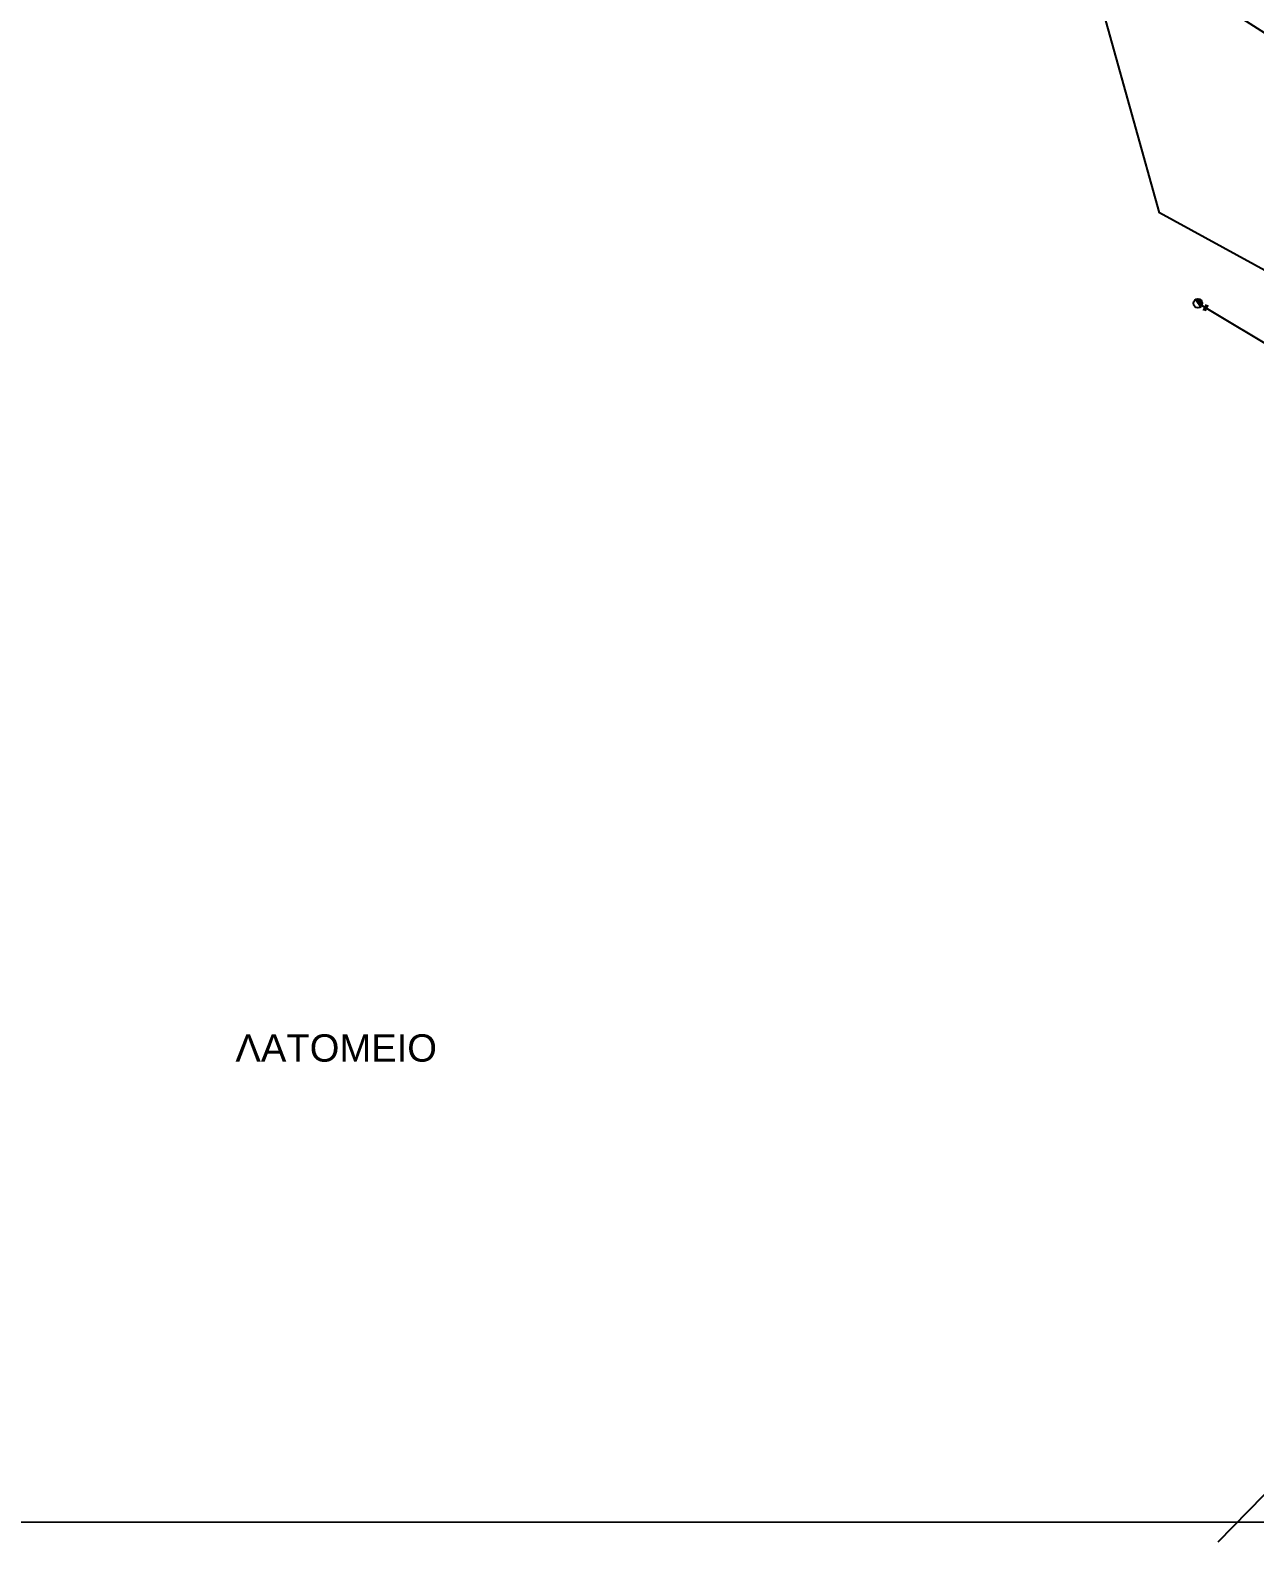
# Model space of a CAD drawing. Header units: millimetres. Extents: x 2087 to 5289, y 222 to 1137.
# Drawn here: x 2333.1 to 2512.4, y 235.4 to 456.7 of the extents above; entities that cross this region are included whole.
import ezdxf

# ---------------------------------------------------------------- set-up
doc = ezdxf.new("R2010")
doc.units = ezdxf.units.MM
for name, color, linetype in [('Επιγραφές - Σχήματα', 7, 'Continuous'), ('Μηχανική τομή', 7, 'Continuous'), ('Στύλος ΦΜ', 7, 'Continuous'), ('Στύλος ΦΜ @ 1', 7, 'Continuous'), ('Συνεστραμμένα ΧΤ   3x70+54.6+25 AL', 7, 'SYN_LINE'), ('Υπόβαθρο ΔΕΗ', 7, 'Continuous')]:
    doc.layers.add(name, color=color, linetype=linetype)
doc.styles.add('arial', font='arial.ttf')
doc.styles.get("Standard").update_dxf_attribs({"font": 'arial.ttf'})
doc.linetypes.add('SYN_LINE', pattern='A,0.5,-0.0001,["/\\/\\/\\/",Standard,S=0.1,R=0,X=0,Y=-0.05],-0.25', length=0.7501)

# ---------------------------------------------------------------- blocks, each defined once
blk = doc.blocks.new('ΥΠΑΡΧΩΝ ΤΣΙΜΕΝΤΕΝΙΟΣ ΣΤΥΛΟΣ')
at = {"layer": 'Στύλος ΦΜ'}
blk.add_hatch(color=7, dxfattribs=at).paths.add_polyline_path([(-1.29, -2.28, 0.574793), (2.62, 0, 0.268822), (1.3, 2.27)])
at = {"layer": 'Στύλος ΦΜ', "color": 7}
blk.add_line((-1.29, -2.28), (1.3, 2.27), dxfattribs=at)
blk.add_circle((0, 0), 2.62, dxfattribs=at)
at = {"layer": 'Στύλος ΦΜ', "flags": 4}
for tag, p in [('ΑΡΙΘΜΟΣ', (-4.68, 8.05)), ('ΤΥΠΟΣ', (-4.91, 3.03))]:
    blk.add_attdef(tag, p, '', height=4, dxfattribs=at)
blk = doc.blocks.new('ΜΗΧΑΝΙΚΗ ΤΟΜΗ')
at = {"layer": 'Μηχανική τομή', "ltscale": 40}
for p, q in [((-1.89, 0.78), (1.89, 0.78)), ((1.89, 0), (-1.89, 0))]:
    blk.add_line(p, q, dxfattribs=at)

msp = doc.modelspace()

# ---------------------------------------------------------------- linework, layer by layer
at = {"layer": 'Επιγραφές - Σχήματα'}
msp.add_lwpolyline([(3200.59, 789.29), (3200.59, 789.29), (2106.58, 789.29), (2106.58, 238.36), (3200.59, 238.29)], dxfattribs=at)
at = {"layer": 'Συνεστραμμένα ΧΤ   3x70+54.6+25 AL', "color": 6, "linetype": 'SYN_LINE', "ltscale": 10}
msp.add_lwpolyline([(2517.06, 408.93), (2504.02, 416.71)], dxfattribs=at)
at = {"layer": 'Υπόβαθρο ΔΕΗ'}
msp.add_lwpolyline([(2549.17, 433.81), (2537.54, 408.53), (2498.43, 429.94), (2487.15, 470.37), (2489.02, 472.03)], close=True, dxfattribs=at)
msp.add_lwpolyline([(2506.98, 235.43), (2571.52, 301.39), (2548.33, 347.46), (2519.01, 361.12)], dxfattribs=at)

# ---------------------------------------------------------------- block references
at = {"layer": 'Μηχανική τομή', "xscale": 0.2499999999999998, "yscale": 0.2499999999999998, "zscale": 0.2499999999999998, "rotation": 62.28317222709645}
msp.add_blockref('ΜΗΧΑΝΙΚΗ ΤΟΜΗ', (2505.24, 415.99), dxfattribs=at)
at = {"layer": 'Στύλος ΦΜ @ 1', "ltscale": 40, "xscale": 0.2499999999999999, "yscale": 0.2499999999999999, "zscale": 0.2499999999999999, "rotation": 63.56721500158984}
msp.add_blockref('ΥΠΑΡΧΩΝ ΤΣΙΜΕΝΤΕΝΙΟΣ ΣΤΥΛΟΣ', (2504.02, 416.7), dxfattribs=at)

# ---------------------------------------------------------------- texts
at = {"layer": 'Επιγραφές - Σχήματα', "ltscale": 40, "insert": (2363.16, 309.7), "char_height": 4, "width": 21.1415, "attachment_point": 1, "style": 'arial'}
msp.add_mtext('ΛΑΤΟΜΕΙΟ', dxfattribs=at)

doc.saveas('drawing.dxf')
